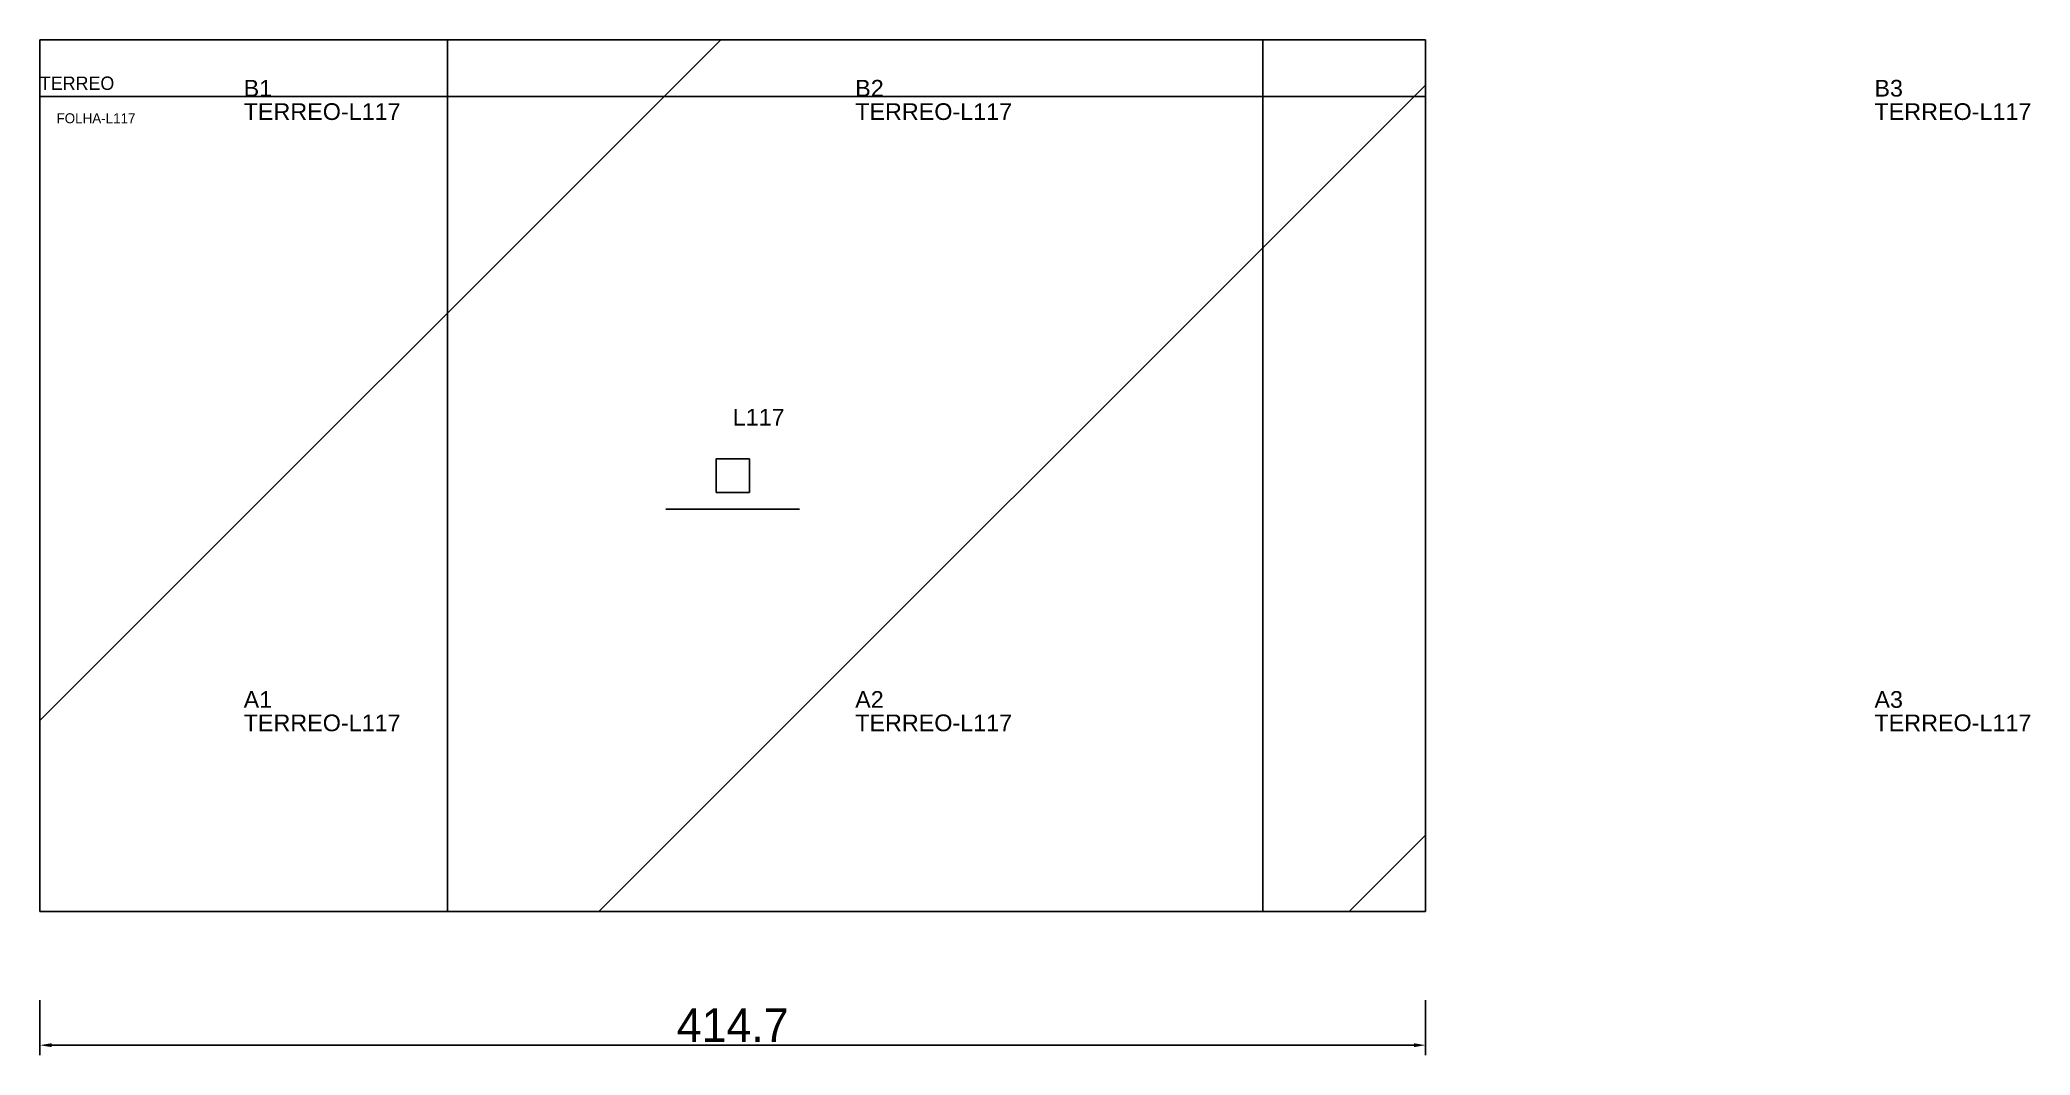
# Model space of a CAD drawing. Header units: metres. Extents: x 222 to 818, y -103 to 202.
import ezdxf

# ---------------------------------------------------------------- set-up
doc = ezdxf.new("R2010")
doc.units = ezdxf.units.M
for name, color, linetype in [('3', 3, 'CONTINUOUS'), ('AUX00', 7, 'CONTINUOUS'), ('COTA', 241, 'CONTINUOUS'), ('FOLHA', 255, 'CONTINUOUS'), ('Hachura', 251, 'CONTINUOUS'), ('NOMENCLATURA', 7, 'CONTINUOUS'), ('Nível', 160, 'CONTINUOUS'), ('Painéis', 200, 'CONTINUOUS'), ('Pilares', 5, 'CONTINUOUS'), ('SARR_2.2x7', 40, 'CONTINUOUS')]:
    doc.layers.add(name, color=color, linetype=linetype)
doc.styles.add('ARIAL', font='Arial.ttf')
doc.styles.add('STR_STANDARD', font='arial.ttf')
doc.dimstyles.new('EZ DXF', dxfattribs={"dimtxt": 10, "dimasz": 3.5, "dimexe": 3, "dimexo": 1.5, "dimgap": 1, "dimtad": 1, "dimdec": 1, "dimdsep": 46, "dimcen": 2.5, "dimazin": 3, "dimtfac": 1, "dimtmove": 0, "dimatfit": 3})

msp = doc.modelspace()

# ---------------------------------------------------------------- hatches: boundary and pattern name
at = {"layer": 'Hachura'}
h = msp.add_hatch(dxfattribs=at)
h.set_pattern_fill('ANSI31', scale=50)
h.paths.add_polyline_path([(222.2, 201.5), (636.9, 201.5), (636.9, -59.5), (222.2, -59.5)])
h = msp.add_hatch(dxfattribs=at)
h.set_pattern_fill('ANSI31', scale=50)
h.paths.add_polyline_path([(222.2, 201.5), (636.9, 201.5), (636.9, -59.5), (222.2, -59.5)])

# ---------------------------------------------------------------- linework, layer by layer
at = {"layer": '3'}
for points in [[(344.2, -59.5), (344.2, 201.5)], [(344.2, -59.5), (344.2, 201.5)], [(588.2, -59.5), (588.2, 201.5)], [(588.2, -59.5), (588.2, 201.5)], [(222.2, 184.5), (636.9, 184.5)], [(222.2, 184.5), (636.9, 184.5)]]:
    msp.add_lwpolyline(points, close=True, dxfattribs=at)
at = {"layer": 'Painéis', "color": 200}
for p, q in [((222.2, 201.5), (636.9, 201.5)), ((222.2, -59.5), (222.2, 201.5)), ((222.2, 201.5), (636.9, 201.5)), ((222.2, -59.5), (222.2, 201.5)), ((636.9, 201.5), (636.9, -59.5)), ((636.9, 201.5), (636.9, -59.5)), ((636.9, -59.5), (222.2, -59.5)), ((636.9, -59.5), (222.2, -59.5))]:
    msp.add_line(p, q, dxfattribs=at)
at = {"layer": 'Pilares'}
msp.add_lwpolyline([(424.55, 66), (434.55, 66), (434.55, 76), (424.55, 76)], close=True, dxfattribs=at)
msp.add_lwpolyline([(424.55, 66), (434.55, 66), (434.55, 76), (424.55, 76)], close=True, dxfattribs=at)
at = {"layer": 'SARR_2.2x7'}
msp.add_line((409.55, 61), (449.55, 61), dxfattribs=at)
msp.add_line((409.55, 61), (449.55, 61), dxfattribs=at)

# ---------------------------------------------------------------- texts
at = {"layer": '3', "style": 'STR_STANDARD'}
for s, p in [('B1', (283.2, 184.5)), ('B1', (283.2, 184.5)), ('B2', (466.2, 184.5)), ('B2', (466.2, 184.5)), ('B3', (771.2, 184.5)), ('B3', (771.2, 184.5)), ('A1', (283.2, 1.5)), ('A1', (283.2, 1.5)), ('A2', (466.2, 1.5)), ('A2', (466.2, 1.5)), ('A3', (771.2, 1.5)), ('A3', (771.2, 1.5))]:
    msp.add_text(s, height=5, dxfattribs=at).set_placement(p)
at = {"layer": 'AUX00', "style": 'STR_STANDARD'}
for p in [(283.2, 177.5), (283.2, 177.5), (466.2, 177.5), (466.2, 177.5), (771.2, 177.5), (771.2, 177.5), (283.2, -5.5), (283.2, -5.5), (466.2, -5.5), (466.2, -5.5), (771.2, -5.5), (771.2, -5.5)]:
    msp.add_text('TERREO-L117', height=5, dxfattribs=at).set_placement(p)
at = {"layer": 'FOLHA'}
msp.add_text('FOLHA-L117', height=3, dxfattribs=at).set_placement((227.2, 176.5))
msp.add_text('FOLHA-L117', height=3, dxfattribs=at).set_placement((227.2, 176.5))
at = {"layer": 'NOMENCLATURA', "insert": (429.55, 91), "char_height": 5, "attachment_point": 1, "style": 'ARIAL'}
msp.add_mtext('L117', dxfattribs=at)
msp.add_mtext('L117', dxfattribs=at)
at = {"layer": 'Nível'}
msp.add_text('TERREO', height=4, dxfattribs=at).set_placement((222.2, 186.5))
msp.add_text('TERREO', height=4, dxfattribs=at).set_placement((222.2, 186.5))

# ---------------------------------------------------------------- dimensions: what is measured, and where the dimension line sits
at = {"layer": 'COTA'}
msp.add_linear_dim(base=(222.2, -99.5), p1=(222.2, -84.5), p2=(636.9, -84.5), dimstyle='EZ DXF', dxfattribs=at).render()
msp.add_linear_dim(base=(222.2, -99.5), p1=(222.2, -84.5), p2=(636.9, -84.5), dimstyle='EZ DXF', dxfattribs=at).render()

doc.saveas('drawing.dxf')
